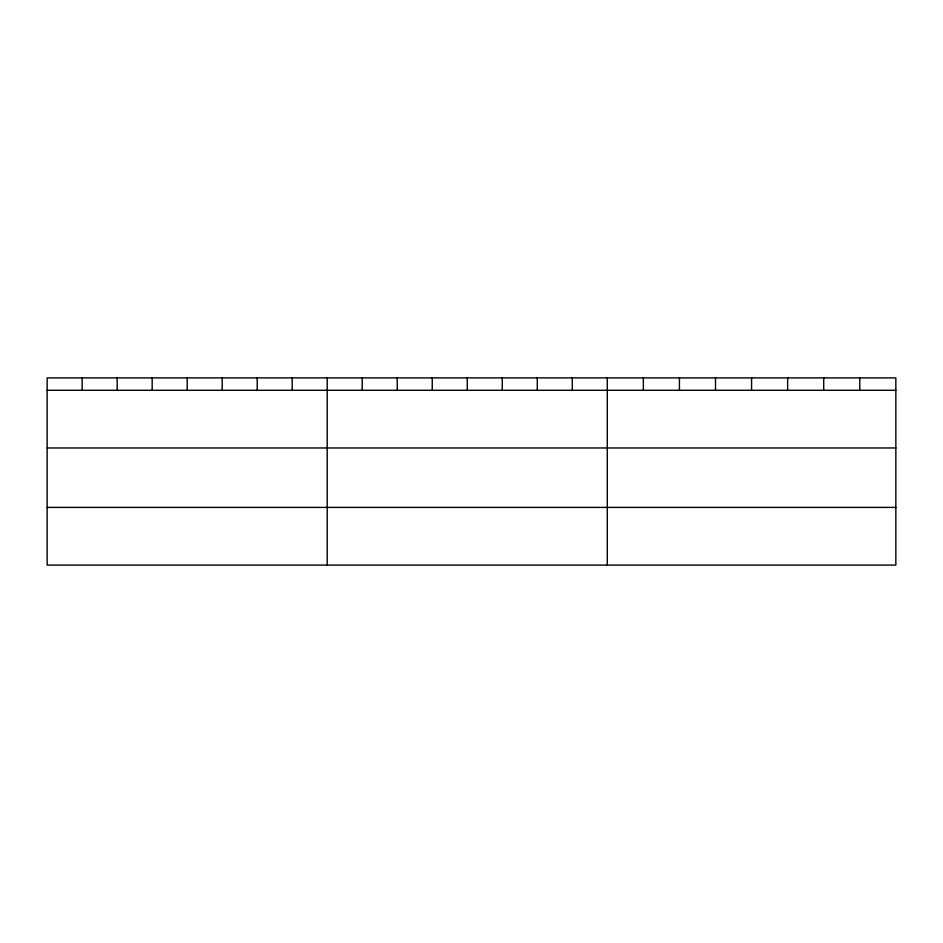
<?xml version="1.0" encoding="UTF-8"?>
<svg xmlns="http://www.w3.org/2000/svg" width="943" height="943" viewBox="0 0 943 943"><rect width="100%" height="100%" fill="white"/><g stroke="black" fill="none" stroke-linecap="round" stroke-linejoin="round"><path stroke-width="1.41" d="M895.85 447.972L895.85 377.907L47.15 377.907L47.15 565.093L895.85 565.093L895.85 447.972L47.15 447.972M47.15 390.284L895.85 390.284M47.15 507.405L895.85 507.405M859.78 377.907L859.78 390.284M823.71 377.907L823.71 390.284M787.641 377.907L787.641 390.284M751.571 377.907L751.571 390.284M715.501 377.907L715.501 390.284M679.431 377.907L679.431 390.284M643.362 377.907L643.362 390.284M607.292 377.907L607.292 565.093M572.283 377.907L572.283 390.284M537.274 377.907L537.274 390.284M502.265 377.907L502.265 390.284M467.256 377.907L467.256 390.284M432.248 377.907L432.248 390.284M397.239 377.907L397.239 390.284M362.23 377.907L362.23 390.284M327.221 377.907L327.221 565.093M292.212 377.907L292.212 390.284M257.203 377.907L257.203 390.284M222.194 377.907L222.194 390.284M187.186 377.907L187.186 390.284M152.177 377.907L152.177 390.284M117.168 377.907L117.168 390.284M82.159 377.907L82.159 390.284"/></g></svg>
